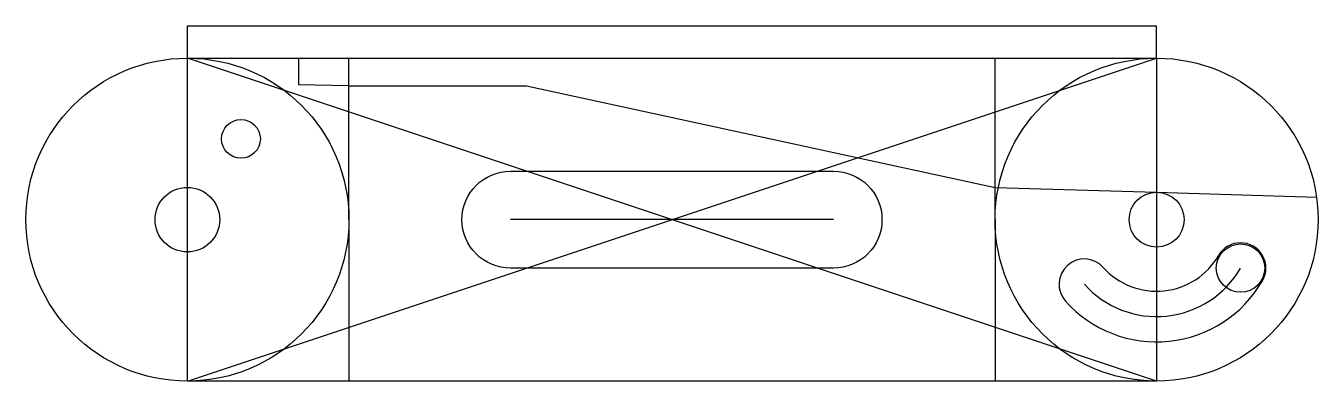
# Model space of a CAD drawing. Header units: millimetres. Extents: x -20 to 20, y -5 to 6.
import ezdxf

# ---------------------------------------------------------------- set-up
doc = ezdxf.new("R2010")
doc.units = ezdxf.units.MM
doc.layers.get('0').update_dxf_attribs({"linetype": 'CONTINUOUS'})

msp = doc.modelspace()

# ---------------------------------------------------------------- linework, layer by layer
for p, q in [((-15, 5), (-15, 6)), ((-15, 6), (15, 6)), ((15, 5), (15, 6)), ((-15, -5), (-15, 5)), ((-15, 5), (15, 5)), ((15, -5), (-15, 5)), ((-15, -5), (15, 5)), ((-11.561, 5), (-11.561, 4.172)), ((-10, 0), (-10, 5)), ((10, 0), (10, 5)), ((15, 5), (15, -5)), ((-10, 4.139), (-11.561, 4.172)), ((-10, 4.139), (-4.5, 4.139)), ((-4.5, 4.139), (10, 1)), ((10, 1), (15, 0.85)), ((15, 0.85), (19.951, 0.701)), ((10, 0), (10, -5)), ((-10, 0), (-10, -5)), ((5, 0), (-5, 0)), ((15, -5), (-15, -5))]:
    msp.add_line(p, q)
msp.add_lwpolyline([(-5, 1.5), (5, 1.5, -1), (5, -1.5), (-5, -1.5, -1)], format="xyb", close=True)
for centre, radius in [((-15, 0), 5), ((15, 0), 5), ((-13.342, 2.5), 0.6), ((-15, 0), 1), ((15, 0), 0.85), ((17.598, -1.5), 0.75)]:
    msp.add_circle(centre, radius)
for centre, radius, start, end in [((17.598, -1.5), 0.784, -30, 150), ((15, 0), 2.216, 221.8103, 330), ((12.764, -2), 0.784, 41.8103, 221.8103), ((15, 0), 3, 221.8103, 330), ((15, 0), 3.784, 221.8103, 330)]:
    msp.add_arc(centre, radius, start, end)

doc.saveas('drawing.dxf')
